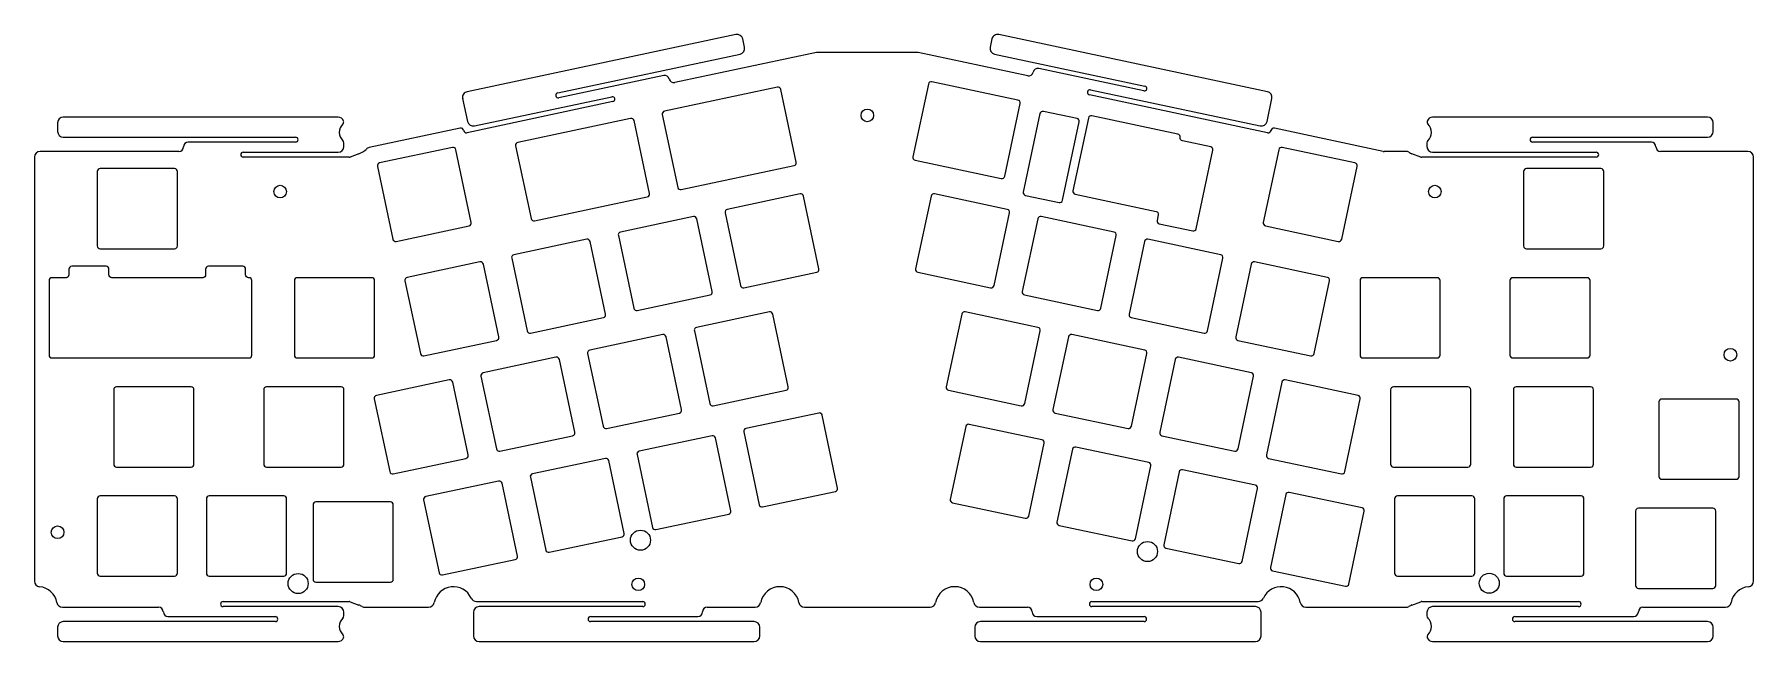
# Model space of a CAD drawing. Header units: millimetres. Extents: x -300 to 0, y 3 to 109.
import ezdxf

# ---------------------------------------------------------------- set-up
doc = ezdxf.new("R2010")
doc.units = ezdxf.units.MM
doc.layers.get('0').update_dxf_attribs({"linetype": 'CONTINUOUS'})

msp = doc.modelspace()

# ---------------------------------------------------------------- linework, layer by layer
for p, q in [((-177.7, 108.76), (-224.65, 98.78)), ((-84.86, 98.78), (-131.81, 108.76)), ((-208.82, 98.57), (-176.97, 105.34)), ((-163.63, 105.62), (-188.37, 100.36)), ((-176.2, 106.53), (-176.51, 107.99)), ((-146.08, 105.64), (-163.43, 105.64)), ((-126.74, 101.55), (-145.88, 105.62)), ((-133, 107.99), (-133.31, 106.53)), ((-132.54, 105.34), (-106.29, 99.76)), ((-106.48, 98.9), (-124.82, 102.8)), ((-190.3, 101.61), (-208.64, 97.71)), ((-115.76, 99.09), (-86.13, 92.79)), ((-225.42, 97.6), (-224.56, 93.56)), ((-199.17, 97.04), (-224.66, 91.62)), ((-223.38, 92.79), (-199.35, 97.9)), ((-84.85, 91.62), (-115.95, 98.23)), ((-84.95, 93.56), (-84.09, 97.6)), ((-296.16, 93.34), (-296.16, 91.84)), ((-247.16, 94.34), (-295.16, 94.34)), ((-8.02, 94.34), (-56.02, 94.34)), ((-7.02, 91.84), (-7.02, 93.34)), ((-295.16, 90.84), (-254.6, 90.84)), ((-225.85, 92.39), (-241.76, 89.01)), ((-64.69, 88.36), (-83.66, 92.39)), ((-38.58, 90.84), (-8.02, 90.84)), ((-300.21, 87.34), (-300.21, 13.32)), ((-274.98, 88.34), (-299.21, 88.34)), ((-254.6, 89.96), (-273.35, 89.96)), ((-263.73, 88.21), (-247.16, 88.21)), ((-245.25, 87.34), (-263.73, 87.34)), ((-246.16, 89.21), (-246.16, 89.86)), ((-243.55, 87.95), (-245.08, 87.37)), ((-60.69, 88.34), (-64.48, 88.34)), ((-58.11, 87.37), (-59.63, 87.95)), ((-27.46, 87.34), (-57.93, 87.34)), ((-57.02, 89.86), (-57.02, 89.21)), ((-56.02, 88.21), (-27.46, 88.21)), ((-17.83, 89.96), (-38.58, 89.96)), ((-0.97, 88.34), (-16.21, 88.34)), ((0.03, 13.32), (0.03, 87.34)), ((-267.26, 9.75), (-245.25, 9.75)), ((-245.08, 9.72), (-243.55, 9.14)), ((-223.02, 9.75), (-193.97, 9.75)), ((-115.54, 9.75), (-86.49, 9.75)), ((-59.63, 9.14), (-58.11, 9.72)), ((-57.93, 9.75), (-30.54, 9.75)), ((-295.29, 8.75), (-278.51, 8.75)), ((-258.13, 6.25), (-295.16, 6.25)), ((-276.88, 7.12), (-258.13, 7.12)), ((-247.16, 8.87), (-267.26, 8.87)), ((-246.16, 7.23), (-246.16, 7.87)), ((-242.5, 8.75), (-231.36, 8.75)), ((-223.53, 7.87), (-223.53, 3.75)), ((-193.97, 8.87), (-222.53, 8.87)), ((-203.09, 7.12), (-184.34, 7.12)), ((-174.53, 6.25), (-203.09, 6.25)), ((-182.72, 8.75), (-174.36, 8.75)), ((-165.71, 8.75), (-143.8, 8.75)), ((-135.15, 8.75), (-126.79, 8.75)), ((-106.42, 6.25), (-134.98, 6.25)), ((-125.17, 7.12), (-106.42, 7.12)), ((-86.98, 8.87), (-115.54, 8.87)), ((-85.98, 3.75), (-85.98, 7.87)), ((-78.15, 8.75), (-60.69, 8.75)), ((-57.02, 7.87), (-57.02, 7.23)), ((-30.54, 8.87), (-56.02, 8.87)), ((-41.66, 7.12), (-20.91, 7.12)), ((-8.02, 6.25), (-41.66, 6.25)), ((-19.29, 8.75), (-4.89, 8.75)), ((-296.16, 5.25), (-296.16, 3.75)), ((-173.53, 3.75), (-173.53, 5.25)), ((-135.98, 5.25), (-135.98, 3.75)), ((-7.02, 3.75), (-7.02, 5.25)), ((-295.16, 2.75), (-247.16, 2.75)), ((-222.53, 2.75), (-174.53, 2.75)), ((-134.98, 2.75), (-86.98, 2.75)), ((-56.02, 2.75), (-8.02, 2.75))]:
    msp.add_line(p, q)
for points in [[(-190.55, 94.78), (-187.84, 82.07, 0.414214), (-187.25, 81.68), (-167.55, 85.87, 0.414214), (-167.16, 86.46), (-169.86, 99.18, 0.414214), (-170.46, 99.56), (-190.16, 95.38, 0.414214)], [(-144.08, 100.12), (-146.79, 87.41, 0.414214), (-146.4, 86.81), (-131.36, 83.62, 0.414214), (-130.76, 84), (-128.06, 96.72, 0.414214), (-128.45, 97.31), (-143.49, 100.51, 0.414214)], [(-216.17, 89.34), (-213.46, 76.62, 0.414214), (-212.87, 76.24), (-193.17, 80.42, 0.414214), (-192.78, 81.02), (-195.49, 93.73, 0.414214), (-196.08, 94.12), (-215.78, 89.93, 0.414214)], [(-118.13, 94.1), (-124, 95.34, 0.414214), (-124.6, 94.96), (-127.51, 81.26, 0.414214), (-127.12, 80.67), (-121.25, 79.42, 0.414214), (-120.66, 79.81), (-117.75, 93.5, 0.414214)], [(-99.73, 90.18, -0.414214), (-100.11, 90.78, 0.414214), (-100.5, 91.37), (-115.54, 94.57, 0.414214), (-116.13, 94.18), (-118.84, 81.47, 0.414213), (-118.45, 80.87), (-104.33, 77.87, -0.414214), (-103.94, 77.28), (-104.15, 76.3, 0.414214), (-103.77, 75.71), (-97.9, 74.46, 0.414214), (-97.31, 74.84), (-94.39, 88.54, 0.414214), (-94.78, 89.13)], [(-240.31, 85.74), (-237.61, 73.03, 0.414214), (-237.01, 72.64), (-224.3, 75.34, 0.414214), (-223.91, 75.94), (-226.61, 88.65, 0.414214), (-227.21, 89.04), (-239.92, 86.34, 0.414214)], [(-82.9, 88.65), (-85.6, 75.94, 0.414214), (-85.21, 75.34), (-72.5, 72.64, 0.414214), (-71.9, 73.03), (-69.2, 85.74, 0.414214), (-69.59, 86.34), (-82.3, 89.04, 0.414214)], [(-289.22, 84.84), (-289.22, 71.84, 0.414214), (-288.72, 71.34), (-275.72, 71.34, 0.414214), (-275.22, 71.84), (-275.22, 84.84, 0.414214), (-275.72, 85.34), (-288.72, 85.34, 0.414214)], [(-26.63, 85.34), (-39.63, 85.34, 0.414214), (-40.13, 84.84), (-40.13, 71.84, 0.414214), (-39.63, 71.34), (-26.63, 71.34, 0.414214), (-26.13, 71.84), (-26.13, 84.84, 0.414214)], [(-179.6, 77.63), (-176.89, 64.92, 0.414214), (-176.3, 64.53), (-163.59, 67.24, 0.414214), (-163.2, 67.83), (-165.9, 80.55, 0.414214), (-166.5, 80.93), (-179.21, 78.23, 0.414214)], [(-130.3, 78.23), (-143.01, 80.93, 0.414214), (-143.61, 80.55), (-146.31, 67.83, 0.414214), (-145.92, 67.24), (-133.21, 64.53, 0.414214), (-132.62, 64.92), (-129.91, 77.63, 0.414214)], [(-198.23, 73.67), (-195.53, 60.96, 0.414214), (-194.94, 60.57), (-182.22, 63.28, 0.414214), (-181.83, 63.87), (-184.54, 76.58, 0.414214), (-185.13, 76.97), (-197.85, 74.27, 0.414214)], [(-111.66, 74.27), (-124.38, 76.97, 0.414214), (-124.97, 76.58), (-127.68, 63.87, 0.414214), (-127.29, 63.28), (-114.57, 60.57, 0.414214), (-113.98, 60.96), (-111.28, 73.67, 0.414214)], [(-216.86, 69.71), (-214.16, 57, 0.414214), (-213.57, 56.61), (-200.85, 59.32, 0.414214), (-200.47, 59.91), (-203.17, 72.62, 0.414214), (-203.76, 73.01), (-216.48, 70.31, 0.414214)], [(-93.03, 70.31), (-105.75, 73.01, 0.414214), (-106.34, 72.62), (-109.04, 59.91, 0.414214), (-108.66, 59.32), (-95.94, 56.61, 0.414214), (-95.35, 57), (-92.65, 69.71, 0.414214)], [(-235.5, 65.75), (-232.8, 53.04, 0.414214), (-232.2, 52.65), (-219.49, 55.35, 0.414214), (-219.1, 55.95), (-221.8, 68.66, 0.414214), (-222.4, 69.05), (-235.11, 66.35, 0.414214)], [(-74.4, 66.35), (-87.11, 69.05, 0.414214), (-87.71, 68.66), (-90.41, 55.95, 0.414214), (-90.02, 55.35), (-77.31, 52.65, 0.414214), (-76.71, 53.04), (-74.01, 65.75, 0.414214)], [(-294.19, 66.79, -0.414214), (-294.69, 66.29), (-297.16, 66.29, 0.414214), (-297.66, 65.79), (-297.66, 52.79, 0.414214), (-297.16, 52.29), (-262.73, 52.29, 0.414214), (-262.23, 52.79), (-262.23, 65.79, 0.414214), (-262.73, 66.29), (-262.82, 66.29, -0.414214), (-263.32, 66.79), (-263.32, 67.79, 0.414214), (-263.82, 68.29), (-269.82, 68.29, 0.414214), (-270.32, 67.79), (-270.32, 66.79, -0.414214), (-270.82, 66.29), (-275.23, 66.29), (-284.66, 66.29), (-286.69, 66.29, -0.414214), (-287.19, 66.79), (-287.19, 67.79, 0.414214), (-287.69, 68.29), (-293.69, 68.29, 0.414214), (-294.19, 67.79)], [(-254.8, 65.79), (-254.8, 52.79, 0.414214), (-254.3, 52.29), (-241.3, 52.29, 0.414214), (-240.8, 52.79), (-240.8, 65.79, 0.414214), (-241.3, 66.29), (-254.3, 66.29, 0.414214)], [(-68.71, 65.79), (-68.71, 52.79, 0.414214), (-68.21, 52.29), (-55.21, 52.29, 0.414214), (-54.71, 52.79), (-54.71, 65.79, 0.414214), (-55.21, 66.29), (-68.21, 66.29, 0.414214)], [(-29.02, 66.29), (-42.02, 66.29, 0.414214), (-42.52, 65.79), (-42.52, 52.79, 0.414214), (-42.02, 52.29), (-29.02, 52.29, 0.414214), (-28.52, 52.79), (-28.52, 65.79, 0.414214)], [(-171.86, 60.32), (-184.57, 57.62, 0.414214), (-184.96, 57.02), (-182.25, 44.31, 0.414214), (-181.66, 43.92), (-168.95, 46.63, 0.414214), (-168.56, 47.22), (-171.26, 59.94, 0.414214)], [(-124.95, 57.62), (-137.66, 60.32, 0.414214), (-138.26, 59.94), (-140.96, 47.22, 0.414214), (-140.57, 46.63), (-127.86, 43.92, 0.414214), (-127.27, 44.31), (-124.56, 57.02, 0.414214)], [(-203.59, 53.06), (-200.89, 40.35, 0.414214), (-200.3, 39.96), (-187.58, 42.67, 0.414214), (-187.19, 43.26), (-189.9, 55.97, 0.414214), (-190.49, 56.36), (-203.21, 53.66, 0.414214)], [(-106.31, 53.66), (-119.03, 56.36, 0.414214), (-119.62, 55.97), (-122.33, 43.26, 0.414214), (-121.94, 42.67), (-109.22, 39.96, 0.414214), (-108.63, 40.35), (-105.93, 53.06, 0.414214)], [(-222.22, 49.1), (-219.52, 36.39, 0.414214), (-218.93, 36), (-206.21, 38.71, 0.414214), (-205.83, 39.3), (-208.53, 52.01, 0.414214), (-209.12, 52.4), (-221.84, 49.7, 0.414214)], [(-100.99, 52.01), (-103.69, 39.3, 0.414214), (-103.31, 38.71), (-90.59, 36, 0.414214), (-90, 36.39), (-87.3, 49.1, 0.414214), (-87.68, 49.7), (-100.4, 52.4, 0.414214)], [(-240.86, 45.14), (-238.16, 32.43, 0.414214), (-237.56, 32.04), (-224.85, 34.74, 0.414214), (-224.46, 35.34), (-227.16, 48.05, 0.414214), (-227.76, 48.44), (-240.47, 45.74, 0.414214)], [(-69.05, 45.74), (-81.76, 48.44, 0.414214), (-82.36, 48.05), (-85.06, 35.34, 0.414214), (-84.67, 34.74), (-71.96, 32.04, 0.414214), (-71.36, 32.43), (-68.66, 45.14, 0.414214)], [(-286.35, 46.74), (-286.35, 33.74, 0.414214), (-285.85, 33.24), (-272.85, 33.24, 0.414214), (-272.35, 33.74), (-272.35, 46.74, 0.414214), (-272.85, 47.24), (-285.85, 47.24, 0.414214)], [(-246.66, 47.24), (-259.66, 47.24, 0.414214), (-260.16, 46.74), (-260.16, 33.74, 0.414214), (-259.66, 33.24), (-246.66, 33.24, 0.414214), (-246.16, 33.74), (-246.16, 46.74, 0.414214)], [(-49.86, 47.24), (-62.86, 47.24, 0.414214), (-63.36, 46.74), (-63.36, 33.74, 0.414214), (-62.86, 33.24), (-49.86, 33.24, 0.414214), (-49.36, 33.74), (-49.36, 46.74, 0.414214)], [(-28.43, 47.24), (-41.43, 47.24, 0.414214), (-41.93, 46.74), (-41.93, 33.74, 0.414214), (-41.43, 33.24), (-28.43, 33.24, 0.414214), (-27.93, 33.74), (-27.93, 46.74, 0.414214)], [(-16.52, 44.6), (-16.52, 31.6, 0.414214), (-16.02, 31.1), (-3.02, 31.1, 0.414214), (-2.52, 31.6), (-2.52, 44.6, 0.414214), (-3.02, 45.1), (-16.02, 45.1, 0.414214)], [(-176.34, 39.37), (-173.63, 26.66, 0.414214), (-173.04, 26.27), (-160.33, 28.98, 0.414214), (-159.94, 29.57), (-162.64, 42.29, 0.414214), (-163.24, 42.67), (-175.95, 39.97, 0.414214)], [(-124.25, 37.99), (-136.96, 40.69, 0.414214), (-137.56, 40.31), (-140.26, 27.59, 0.414214), (-139.87, 27), (-127.16, 24.29, 0.414214), (-126.57, 24.68), (-123.86, 37.39, 0.414214)], [(-194.97, 35.41), (-192.27, 22.7, 0.414214), (-191.68, 22.31), (-178.96, 25.02, 0.414214), (-178.57, 25.61), (-181.28, 38.32, 0.414214), (-181.87, 38.71), (-194.59, 36.01, 0.414214)], [(-105.61, 34.03), (-118.33, 36.73, 0.414214), (-118.92, 36.34), (-121.63, 23.63, 0.414214), (-121.24, 23.04), (-108.52, 20.33, 0.414214), (-107.93, 20.72), (-105.23, 33.43, 0.414214)], [(-213.6, 31.45), (-210.9, 18.74, 0.414214), (-210.31, 18.35), (-197.59, 21.06, 0.414214), (-197.21, 21.65), (-199.91, 34.36, 0.414214), (-200.5, 34.75), (-213.22, 32.05, 0.414214)], [(-232.24, 27.49), (-229.54, 14.78, 0.414214), (-228.94, 14.39), (-216.23, 17.09, 0.414214), (-215.84, 17.69), (-218.54, 30.4, 0.414214), (-219.14, 30.79), (-231.85, 28.09, 0.414214)], [(-86.98, 30.07), (-99.7, 32.77, 0.414214), (-100.29, 32.38), (-102.99, 19.67, 0.414214), (-102.61, 19.08), (-89.89, 16.37, 0.414214), (-89.3, 16.76), (-86.6, 29.47, 0.414214)], [(-289.22, 27.69), (-289.22, 14.69, 0.414214), (-288.72, 14.19), (-275.72, 14.19, 0.414214), (-275.22, 14.69), (-275.22, 27.69, 0.414214), (-275.72, 28.19), (-288.72, 28.19, 0.414214)], [(-270.17, 27.69), (-270.17, 14.69, 0.414214), (-269.67, 14.19), (-256.67, 14.19, 0.414214), (-256.17, 14.69), (-256.17, 27.69, 0.414214), (-256.67, 28.19), (-269.67, 28.19, 0.414214)], [(-251.54, 26.63), (-251.54, 13.63, 0.414214), (-251.04, 13.13), (-238.04, 13.13, 0.414214), (-237.54, 13.63), (-237.54, 26.63, 0.414214), (-238.04, 27.13), (-251.04, 27.13, 0.414214)], [(-81.66, 28.42), (-84.36, 15.71, 0.414214), (-83.97, 15.11), (-71.26, 12.41, 0.414214), (-70.66, 12.8), (-67.96, 25.51, 0.414214), (-68.35, 26.11), (-81.06, 28.81, 0.414214)], [(-49.16, 28.19), (-62.16, 28.19, 0.414214), (-62.66, 27.69), (-62.66, 14.69, 0.414214), (-62.16, 14.19), (-49.16, 14.19, 0.414214), (-48.66, 14.69), (-48.66, 27.69, 0.414214)], [(-43.61, 27.69), (-43.61, 14.69, 0.414214), (-43.11, 14.19), (-30.11, 14.19, 0.414214), (-29.61, 14.69), (-29.61, 27.69, 0.414214), (-30.11, 28.19), (-43.11, 28.19, 0.414214)], [(-20.59, 25.55), (-20.59, 12.55, 0.414214), (-20.09, 12.05), (-7.09, 12.05, 0.414214), (-6.59, 12.55), (-6.59, 25.55, 0.414214), (-7.09, 26.05), (-20.09, 26.05, 0.414214)]]:
    msp.add_lwpolyline(points, format="xyb", close=True)
for centre, radius in [((-154.75, 94.64), 1.1), ((-257.29, 81.34), 1.1), ((-55.64, 81.34), 1.1), ((-4.02, 52.84), 1.1), ((-296.16, 21.84), 1.1), ((-194.37, 20.46), 1.75), ((-105.83, 18.48), 1.75), ((-254.15, 12.89), 1.75), ((-194.75, 12.75), 1.1), ((-114.75, 12.75), 1.1), ((-46.14, 12.94), 1.75)]:
    msp.add_circle(centre, radius)
for centre, radius, start, end in [((-177.49, 107.78), 1, 12, 102), ((-132.02, 107.78), 1, 78, 168), ((-177.18, 106.32), 1, -78, 12), ((-163.43, 104.64), 1, 90, 102), ((-146.08, 104.64), 1, 78, 90), ((-132.33, 106.32), 1, 168, 258), ((-126.57, 102.35), 0.812, 258, 348), ((-124.98, 102.01), 0.813, 78, 168), ((-190.13, 100.82), 0.812, 12, 102), ((-188.54, 101.16), 0.812, 192, 282), ((-115.86, 98.66), 0.437, 78, 258), ((-106.38, 99.33), 0.437, -102, 78), ((-224.44, 97.8), 1, 102, 192), ((-208.73, 98.14), 0.438, 102, 282), ((-199.26, 97.47), 0.438, -78, 102), ((-85.07, 97.8), 1, -12, 78), ((-295.16, 93.34), 1, 90, 180), ((-247.16, 93.34), 1, 18.5066, 90), ((-244.96, 91.69), 2, 133.6572, 227.1564), ((-246.69, 93.5), 0.5, -46.3428, 18.5066), ((-223.59, 93.77), 1, 192, 282), ((-85.92, 93.77), 1, 258, 348), ((-56.49, 93.5), 0.5, 161.4934, 226.3428), ((-56.02, 93.34), 1, 90, 161.4934), ((-58.22, 91.69), 2, -47.1564, 46.3428), ((-8.02, 93.34), 1, 0, 90), ((-295.16, 91.84), 1, 180, 270), ((-254.6, 90.4), 0.437, -90, 90), ((-246.66, 89.86), 0.5, 0, 47.1564), ((-225.74, 91.91), 0.5, 12, 102), ((-224.77, 92.11), 0.5, 192, 282), ((-84.74, 92.11), 0.5, 258, 348), ((-83.77, 91.91), 0.5, 78, 168), ((-56.52, 89.86), 0.5, 132.8436, 180), ((-38.58, 90.4), 0.437, 90, 270), ((-8.02, 91.84), 1, -90, 0), ((-299.21, 87.34), 1, 90, 180), ((-274.98, 89.15), 0.813, 270, 360), ((-273.35, 89.15), 0.813, 90, 180), ((-263.73, 87.78), 0.437, 90, 270), ((-247.16, 89.21), 1, -90, 0), ((-245.25, 87.84), 0.5, 270, 290.6497), ((-244.96, 91.69), 4, 290.6497, 313.0167), ((-241.55, 88.03), 1, 102, 133.0167), ((-64.48, 89.34), 1, 258, 270), ((-60.69, 87.34), 1, 60.4586, 90), ((-58.22, 91.69), 4, 240.4586, 249.3503), ((-57.93, 87.84), 0.5, 249.3503, 270), ((-56.02, 89.21), 1, 180, 270), ((-27.46, 87.78), 0.437, -90, 90), ((-17.83, 89.15), 0.812, 0, 90), ((-16.21, 89.15), 0.813, 180, 270), ((-0.97, 87.34), 1, 0, 90), ((-299.21, 13.32), 1, 180, 264.7841), ((-299.61, 8.94), 3.4, 10.6406, 84.7841), ((-227.03, 8.94), 3.4, 24.3255, 169.3594), ((-170.03, 8.94), 3.4, 10.6406, 169.3594), ((-139.48, 8.94), 3.4, 10.6406, 169.3594), ((-82.48, 8.94), 3.4, 10.6406, 155.6745), ((-0.57, 8.94), 3.4, 95.2159, 169.3594), ((-0.97, 13.32), 1, 275.2159, 360), ((-295.29, 9.75), 1, 190.6406, 270), ((-267.26, 9.31), 0.437, 90, 270), ((-245.25, 9.25), 0.5, 69.3503, 90), ((-244.96, 5.4), 4, 60.4586, 69.3503), ((-231.36, 9.75), 1, 270, 349.3594), ((-223.02, 10.75), 1, 204.3255, 270), ((-193.97, 9.31), 0.437, -90, 90), ((-174.36, 9.75), 1, 270, 349.3594), ((-165.71, 9.75), 1, 190.6406, 270), ((-143.8, 9.75), 1, 270, 349.3594), ((-135.15, 9.75), 1, 190.6406, 270), ((-115.54, 9.31), 0.437, 90, 270), ((-86.49, 10.75), 1, 270, 335.6745), ((-78.15, 9.75), 1, 190.6406, 270), ((-58.22, 5.4), 4, 110.6497, 119.5414), ((-57.93, 9.25), 0.5, 90, 110.6497), ((-30.54, 9.31), 0.438, -90, 90), ((-4.89, 9.75), 1, 270, 349.3594), ((-295.16, 5.25), 1, 90, 180), ((-278.51, 7.94), 0.813, 0, 90), ((-276.88, 7.94), 0.813, 180, 270), ((-258.13, 6.69), 0.437, -90, 90), ((-247.16, 7.87), 1, 0, 90), ((-244.96, 5.4), 2, 132.8436, 226.3428), ((-246.66, 7.23), 0.5, 312.8436, 360), ((-242.5, 9.75), 1, 240.4586, 270), ((-222.53, 7.87), 1, 90, 180), ((-203.09, 6.69), 0.437, 90, 270), ((-184.34, 7.94), 0.813, 270, 360), ((-182.72, 7.94), 0.813, 90, 180), ((-174.53, 5.25), 1, 0, 90), ((-134.98, 5.25), 1, 90, 180), ((-126.79, 7.94), 0.813, 0, 90), ((-125.17, 7.94), 0.813, 180, 270), ((-106.42, 6.69), 0.437, -90, 90), ((-86.98, 7.87), 1, 0, 90), ((-60.69, 9.75), 1, 270, 299.5414), ((-56.02, 7.87), 1, 90, 180), ((-56.52, 7.23), 0.5, 180, 227.1564), ((-58.22, 5.4), 2, -46.3428, 47.1564), ((-41.66, 6.69), 0.437, 90, 270), ((-20.91, 7.94), 0.812, -90, 0), ((-19.29, 7.94), 0.812, 90, 180), ((-8.02, 5.25), 1, 0, 90), ((-295.16, 3.75), 1, 180, 270), ((-247.16, 3.75), 1, 270, 341.4934), ((-246.69, 3.59), 0.5, -18.5066, 46.3428), ((-222.53, 3.75), 1, 180, 270), ((-174.53, 3.75), 1, -90, 0), ((-134.98, 3.75), 1, 180, 270), ((-86.98, 3.75), 1, -90, 0), ((-56.49, 3.59), 0.5, 133.6572, 198.5066), ((-56.02, 3.75), 1, 198.5066, 270), ((-8.02, 3.75), 1, -90, 0)]:
    msp.add_arc(centre, radius, start, end)

doc.saveas('drawing.dxf')
